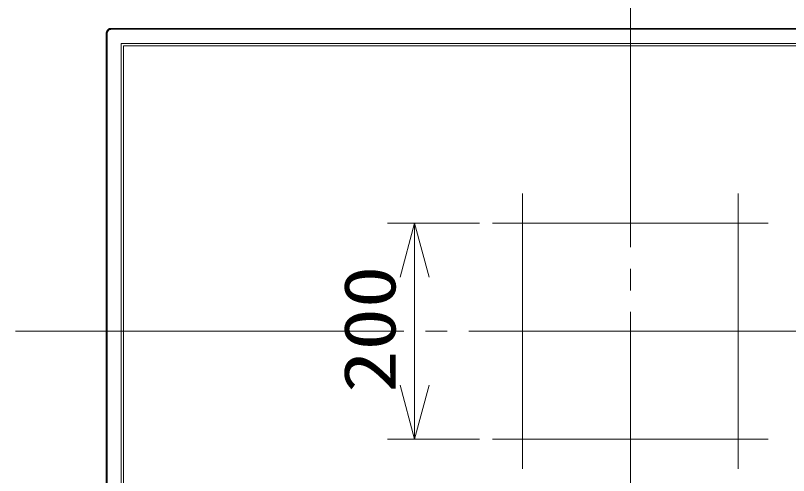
# Model space of a CAD drawing. Units: millimetres on the paper. Extents: x -63 to 65, y -59 to 59.
# Drawn here: x -45.29 to -9.47, y 16.15 to 37.47 of the extents above; entities that cross this region are included whole.
import ezdxf
from ezdxf.enums import TextEntityAlignment as Align

# ---------------------------------------------------------------- set-up
doc = ezdxf.new("R2010")
doc.units = ezdxf.units.MM
doc.linetypes.add('LONG_CHAIN', pattern=[21, 18, -1, 1, -1])
for name, color, linetype, lineweight in [('0-2_GAIKEI', 4, 'Continuous', 9), ('0-3_SUNPOU', 7, 'Continuous', 9), ('0-4_0', 7, 'Continuous', 9)]:
    doc.layers.add(name, color=color, linetype=linetype, lineweight=lineweight)
doc.styles.add('ＭＳ ゴシック', font='')
doc.styles.get('ＭＳ ゴシック').set_extended_font_data('MS Gothic')

# ---------------------------------------------------------------- blocks, each defined once
blk = doc.blocks.new('_Open30')
at = {"layer": '0-4_0'}
blk.add_line((0, 0), (-1, 0), dxfattribs=at)
blk.add_lwpolyline([(-1, 0.2679), (0, 0), (-1, -0.2679)], dxfattribs=at)

msp = doc.modelspace()

# ---------------------------------------------------------------- linework, layer by layer
at = {"layer": '0-2_GAIKEI', "color": 134, "linetype": 'LONG_CHAIN'}
for p, q in [((-16.794, 5.731), (-16.794, 39.95)), ((-21.794, 29.223), (-21.794, 16.458)), ((-11.794, 29.223), (-11.794, 16.458)), ((-23.177, 27.84), (-10.412, 27.84)), ((-45.287, 22.84), (11.698, 22.84)), ((-23.177, 17.84), (-10.412, 17.84))]:
    msp.add_line(p, q, dxfattribs=at)
at = {"layer": '0-2_GAIKEI'}
for p, q in [((-41.037, 36.646), (-41.077, 36.646)), ((-41.037, 36.646), (-41.037, 9.035)), ((-40.852, 36.871), (-40.852, 36.831)), ((7.348, 36.831), (-40.852, 36.831)), ((-40.382, 9.505), (-40.382, 36.176)), ((-40.382, 36.176), (6.878, 36.176)), ((-40.277, 9.615), (-40.277, 36.066)), ((-40.277, 36.066), (6.773, 36.066))]:
    msp.add_line(p, q, dxfattribs=at)
at = {"layer": '0-2_GAIKEI', "color": 7}
for p, q in [((-41.077, 9.035), (-41.077, 36.646)), ((-40.852, 36.871), (7.348, 36.871))]:
    msp.add_line(p, q, dxfattribs=at)
for centre, radius, start, end in [((-40.849, 36.646), 0.228, 174.2047, 180), ((-40.853, 36.646), 0.225, 168.4297, 174.2004), ((-40.854, 36.647), 0.223, 162.71, 168.4265), ((-40.854, 36.647), 0.223, 157.0558, 162.7079), ((-40.853, 36.646), 0.224, 151.4676, 157.0548), ((-40.852, 36.646), 0.225, 145.937, 151.4675), ((-40.851, 36.645), 0.226, 140.4489, 145.9375), ((-40.851, 36.645), 0.227, 134.9838, 140.4498), ((-40.851, 36.645), 0.227, 129.5197, 134.9849), ((-40.851, 36.645), 0.226, 124.0346, 129.5207), ((-40.852, 36.646), 0.225, 118.5087, 124.0352), ((-40.852, 36.647), 0.224, 112.9265, 118.5086), ((-40.853, 36.648), 0.224, 107.2791, 112.9256), ((-40.853, 36.648), 0.223, 101.5661, 107.2771), ((-40.852, 36.646), 0.225, 95.7969, 101.5629), ((-40.852, 36.644), 0.228, 90, 95.7926)]:
    msp.add_arc(centre, radius, start, end, dxfattribs=at)
at = {"layer": '0-2_GAIKEI'}
for centre, radius, start, end in [((-40.851, 36.646), 0.186, 168.4624, 180), ((-40.853, 36.646), 0.184, 157.0692, 168.4365), ((-40.853, 36.646), 0.184, 145.9375, 157.0605), ((-40.852, 36.645), 0.186, 134.978, 145.941), ((-40.851, 36.645), 0.186, 124.0269, 134.9858), ((-40.852, 36.646), 0.185, 112.9183, 124.0307), ((-40.853, 36.647), 0.184, 101.5556, 112.9103), ((-40.852, 36.645), 0.186, 90, 101.5305)]:
    msp.add_arc(centre, radius, start, end, dxfattribs=at)
at = {"layer": '0-3_SUNPOU'}
for p, q in [((-23.794, 27.84), (-28.044, 27.84)), ((-26.794, 25.34), (-26.794, 20.34)), ((-23.794, 17.84), (-28.044, 17.84))]:
    msp.add_line(p, q, dxfattribs=at)

# ---------------------------------------------------------------- block references
at = {"layer": '0-3_SUNPOU', "xscale": 2.5, "yscale": 2.5}
for p, rotation in [((-26.794, 27.84), 90), ((-26.794, 17.84), 270)]:
    msp.add_blockref('_Open30', p, dxfattribs=dict(at, rotation=rotation))

# ---------------------------------------------------------------- texts
at = {"layer": '0-3_SUNPOU', "style": 'ＭＳ ゴシック', "width": 1.2}
msp.add_text('200', height=2.405, rotation=90, dxfattribs=at).set_placement((-26.957, 19.983), align=Align.BOTTOM_LEFT)

doc.saveas('drawing.dxf')
